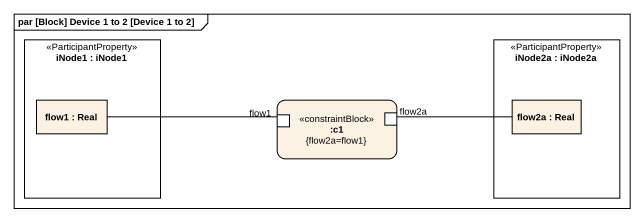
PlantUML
@startuml
mainframe par [Block] Device 1 to 2 [Device 1 to 2]
rectangle "iNode1 : iNode1" as iNode1 <<ParticipantProperty>> {
  rectangle "flow1 : Real" as flow1
}
rectangle "iNode2a : iNode2a" as iNode2a <<ParticipantProperty>> {
  rectangle "flow2a : Real" as flow2a_2
}
rectangle ":c1\n{flow2a=flow1}" as c1 <<constraintBlock>> {
  port "flow1" as flow1_2
  port flow2a
}
flow1 -right- flow1_2
flow2a_2 -left- flow2a
@enduml
